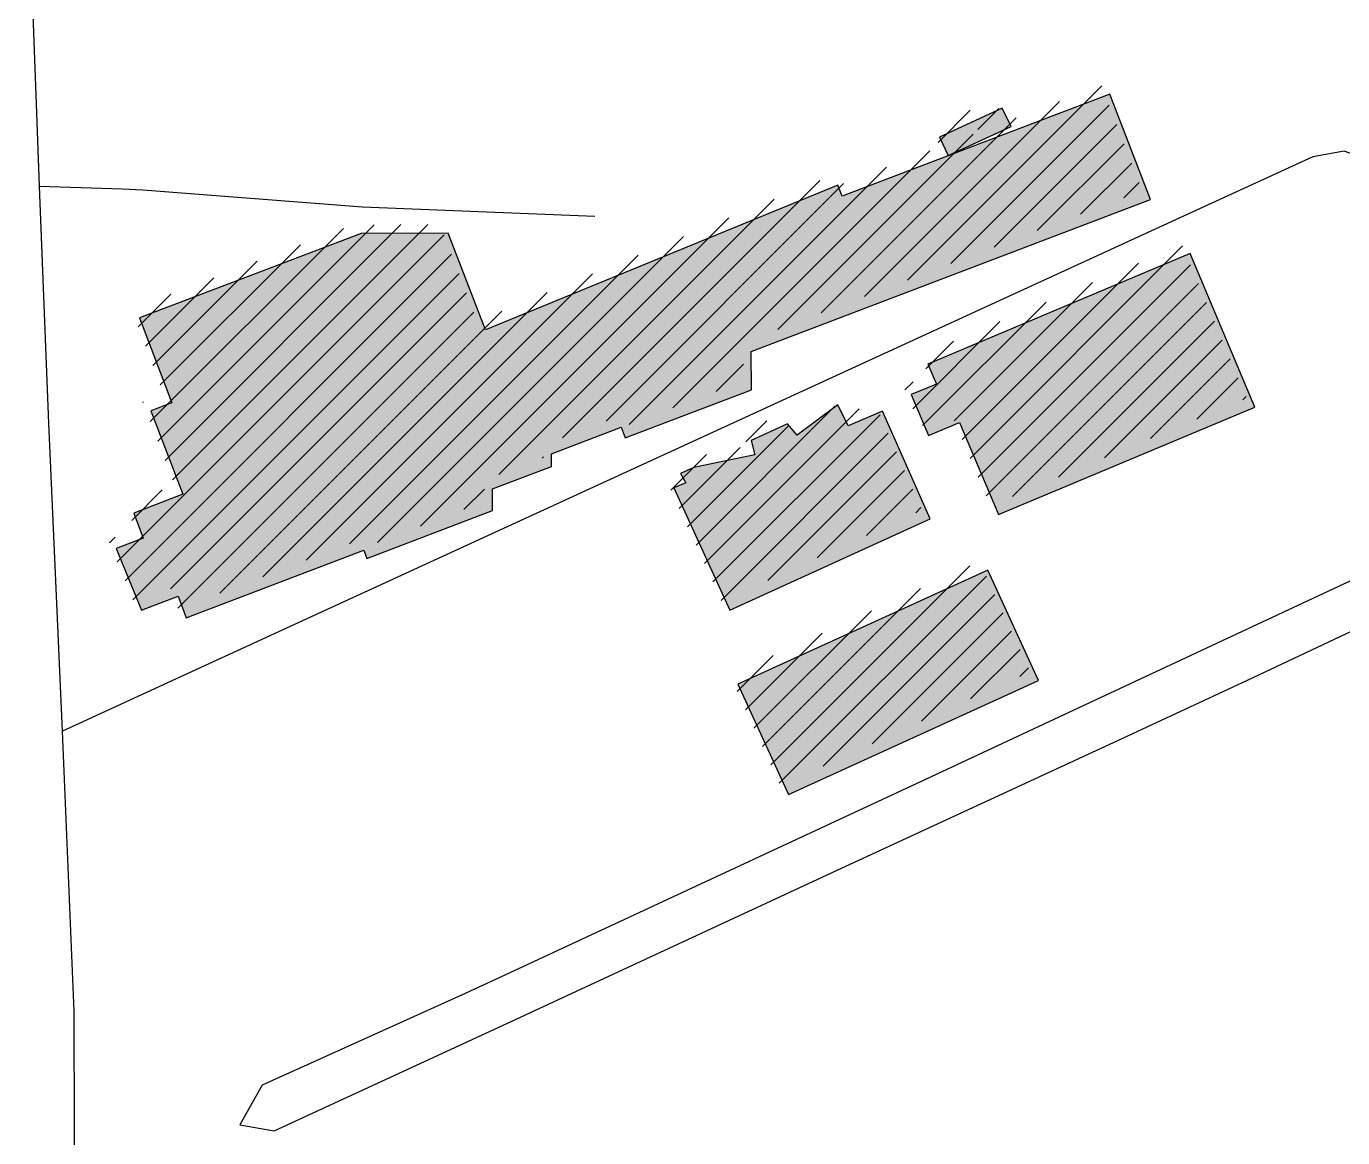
# Model space of a CAD drawing. Extents: x 6576311 to 6728256, y 2029764 to 2237541.
# Drawn here: x 6668462 to 6669566, y 2174537 to 2175469 of the extents above; entities that cross this region are included whole.
import ezdxf

# ---------------------------------------------------------------- set-up
doc = ezdxf.new("R2010")
doc.units = 21
for name, color, linetype in [('BUILDINGS', 9, 'Continuous'), ('CL_LOCAL', 4, 'Continuous'), ('CL_MAJOR', 2, 'Continuous')]:
    doc.layers.add(name, color=color, linetype=linetype)

msp = doc.modelspace()

# ---------------------------------------------------------------- hatches: boundary and pattern name
at = {"layer": 'BUILDINGS_HATCH'}
for points in [[(6669404.9, 2175324.1), (6669370.8, 2175412.5), (6669146.2, 2175327), (6669142.7, 2175336.1), (6668847.1, 2175214.7), (6668815.9, 2175295.8), (6668743, 2175295.5), (6668556.9, 2175224.8), (6668584.2, 2175153.5), (6668566.6, 2175146.9), (6668593.3, 2175077.1), (6668552.2, 2175061.2), (6668560.2, 2175040.2), (6668537.6, 2175031.3), (6668558.8, 2174979.7), (6668589.4, 2174991.5), (6668596.2, 2174973.3), (6668745.2, 2175030), (6668747.8, 2175023.1), (6668853.1, 2175063.2), (6668853.1, 2175081.4), (6668902.6, 2175100.2), (6668902.6, 2175110.8), (6668960.9, 2175133.2), (6668964.4, 2175124.1), (6669070.3, 2175164.6), (6669070.1, 2175196.7)], [(6669288, 2175385.2), (6669280.6, 2175400.8), (6669228, 2175376.5), (6669235.1, 2175360.9)], [(6669277.5, 2175059.9), (6669492.4, 2175150), (6669438.3, 2175278.7), (6669218.3, 2175186), (6669225.4, 2175169.3), (6669204.2, 2175160.5), (6669218.8, 2175126.3), (6669244.6, 2175137)], [(6669005.1, 2175082.4), (6669052, 2174979.6), (6669220, 2175056.4), (6669180.3, 2175146.7), (6669151.4, 2175134.3), (6669142.6, 2175151.9), (6669108.5, 2175126.4), (6669100.5, 2175136), (6669070.1, 2175121.9), (6669073.1, 2175110.1), (6669022, 2175099.4), (6669010.7, 2175094.4), (6669015.1, 2175086.6)], [(6669058.7, 2174917.7), (6669101.2, 2174825.2), (6669310.9, 2174920.7), (6669268.4, 2175013.2)]]:
    msp.add_hatch(color=251, dxfattribs=at).paths.add_polyline_path(points)
at = {"layer": 'BUILDINGS_SHADOW'}
h = msp.add_hatch(dxfattribs=at)
h.set_pattern_fill('ANSI31', scale=5)
h.paths.add_polyline_path([(6669398.1, 2175331.5), (6669364, 2175419.8), (6669139.4, 2175334.4), (6669136, 2175343.5), (6668840.4, 2175222.1), (6668809.1, 2175303.2), (6668736.2, 2175302.9), (6668550.2, 2175232.2), (6668577.4, 2175160.9), (6668559.8, 2175154.3), (6668586.5, 2175084.5), (6668545.4, 2175068.6), (6668553.5, 2175047.5), (6668530.8, 2175038.7), (6668552, 2174987.1), (6668582.6, 2174998.8), (6668589.5, 2174980.7), (6668738.5, 2175037.4), (6668741, 2175030.5), (6668846.4, 2175070.6), (6668846.3, 2175088.8), (6668895.9, 2175107.6), (6668895.8, 2175118.1), (6668954.2, 2175140.6), (6668957.6, 2175131.5), (6669063.5, 2175172), (6669063.4, 2175204.1)])
h = msp.add_hatch(dxfattribs=at)
h.set_pattern_fill('ANSI31', scale=5)
h.paths.add_polyline_path([(6669281.3, 2175392.5), (6669273.9, 2175408.2), (6669221.2, 2175383.9), (6669228.4, 2175368.3)])
h = msp.add_hatch(dxfattribs=at)
h.set_pattern_fill('ANSI31', scale=5)
h.paths.add_polyline_path([(6669270.7, 2175067.3), (6669485.7, 2175157.4), (6669431.5, 2175286.1), (6669211.5, 2175193.4), (6669218.7, 2175176.7), (6669197.4, 2175167.8), (6669212, 2175133.7), (6669237.8, 2175144.3)])
h = msp.add_hatch(dxfattribs=at)
h.set_pattern_fill('ANSI31', scale=5)
h.paths.add_polyline_path([(6668998.4, 2175089.8), (6669045.3, 2174987), (6669213.3, 2175063.7), (6669173.5, 2175154.1), (6669144.7, 2175141.7), (6669135.9, 2175159.3), (6669101.8, 2175133.8), (6669093.7, 2175143.4), (6669063.3, 2175129.3), (6669066.4, 2175117.4), (6669015.3, 2175106.7), (6669004, 2175101.8), (6669008.3, 2175094)])
h = msp.add_hatch(dxfattribs=at)
h.set_pattern_fill('ANSI31', scale=5)
h.paths.add_polyline_path([(6669052, 2174925.1), (6669094.5, 2174832.6), (6669304.1, 2174928.1), (6669261.7, 2175020.6)])

# ---------------------------------------------------------------- linework, layer by layer
at = {"layer": 'BUILDINGS'}
for points in [[(6669404.9, 2175324.1), (6669370.8, 2175412.5), (6669146.2, 2175327), (6669142.7, 2175336.1), (6668847.1, 2175214.7), (6668815.9, 2175295.8), (6668743, 2175295.5), (6668556.9, 2175224.8), (6668584.2, 2175153.5), (6668566.6, 2175146.9), (6668593.3, 2175077.1), (6668552.2, 2175061.2), (6668560.2, 2175040.2), (6668537.6, 2175031.3), (6668558.8, 2174979.7), (6668589.4, 2174991.5), (6668596.2, 2174973.3), (6668745.2, 2175030), (6668747.8, 2175023.1), (6668853.1, 2175063.2), (6668853.1, 2175081.4), (6668902.6, 2175100.2), (6668902.6, 2175110.8), (6668960.9, 2175133.2), (6668964.4, 2175124.1), (6669070.3, 2175164.6), (6669070.1, 2175196.7), (6669404.9, 2175324.1)], [(6669288, 2175385.2), (6669280.6, 2175400.8), (6669228, 2175376.5), (6669235.1, 2175360.9), (6669288, 2175385.2)], [(6669277.5, 2175059.9), (6669492.4, 2175150), (6669438.3, 2175278.7), (6669218.3, 2175186), (6669225.4, 2175169.3), (6669204.2, 2175160.5), (6669218.8, 2175126.3), (6669244.6, 2175137), (6669277.5, 2175059.9)], [(6669005.1, 2175082.4), (6669052, 2174979.6), (6669220, 2175056.4), (6669180.3, 2175146.7), (6669151.4, 2175134.3), (6669142.6, 2175151.9), (6669108.5, 2175126.4), (6669100.5, 2175136), (6669070.1, 2175121.9), (6669073.1, 2175110.1), (6669022, 2175099.4), (6669010.7, 2175094.4), (6669015.1, 2175086.6), (6669005.1, 2175082.4)], [(6669058.7, 2174917.7), (6669101.2, 2174825.2), (6669310.9, 2174920.7), (6669268.4, 2175013.2), (6669058.7, 2174917.7)]]:
    msp.add_lwpolyline(points, close=True, dxfattribs=at)
at = {"layer": 'CL_LOCAL'}
for points in [[(6668539.9, 2173726.2), (6668534.2, 2173891.9), (6668519.5, 2174143.9), (6668524, 2174190.2), (6668505.6, 2174454.1), (6668502.9, 2174490.7), (6668502.6, 2174542.4), (6668502.2, 2174643.4), (6668492.5, 2174878.2), (6668480.9, 2175136.5), (6668473.3, 2175335.4), (6668470.4, 2175411.8), (6668465.2, 2175546.3), (6668462.8, 2175609.7), (6668461.4, 2175648), (6668455.1, 2175790.3), (6668447.4, 2175940.2), (6668444.3, 2175998.5), (6668431.4, 2176226.3), (6668423.8, 2176364.2), (6668422.9, 2176380), (6668421.4, 2176407.2)], [(6669742.3, 2175041.9), (6669726.5, 2175074.9), (6669652.5, 2175230.1), (6669592.8, 2175355.5), (6669567.4, 2175364.6), (6669541.2, 2175360), (6669415.6, 2175302.3), (6668601.3, 2174928.2), (6668492.5, 2174878.2)], [(6668473.3, 2175335.4), (6668542.5, 2175333), (6668559.9, 2175332.2), (6668744.1, 2175318), (6668939, 2175310.1)]]:
    msp.add_lwpolyline(points, dxfattribs=at)
at = {"layer": 'CL_MAJOR'}
for points in [[(6670567.6, 2175448.8), (6670538.3, 2175450.9), (6670195.1, 2175291.2), (6670133.9, 2175262.7), (6669998.4, 2175199.7), (6669726.5, 2175074.9), (6669644.7, 2175037.4), (6669592.6, 2175013.5), (6669362.1, 2174905.9), (6669208.3, 2174834.2), (6668855.7, 2174670), (6668827.1, 2174656.8), (6668659.9, 2174581.3), (6668641.2, 2174548.2)], [(6668641.2, 2174548.2), (6668670.1, 2174543.2), (6668807, 2174606.3), (6668872.8, 2174636.8), (6669145.1, 2174763.1), (6669378, 2174870.8), (6669486.4, 2174920.9), (6669661.2, 2175003.6), (6669742.3, 2175041.9), (6669786.3, 2175062.8), (6670105.7, 2175209.2), (6670149, 2175229.4), (6670185.5, 2175246.4), (6670211, 2175258.2), (6670427.4, 2175358.8), (6670551.4, 2175416.4), (6670567.6, 2175448.8)]]:
    msp.add_lwpolyline(points, dxfattribs=at)

doc.saveas('drawing.dxf')
